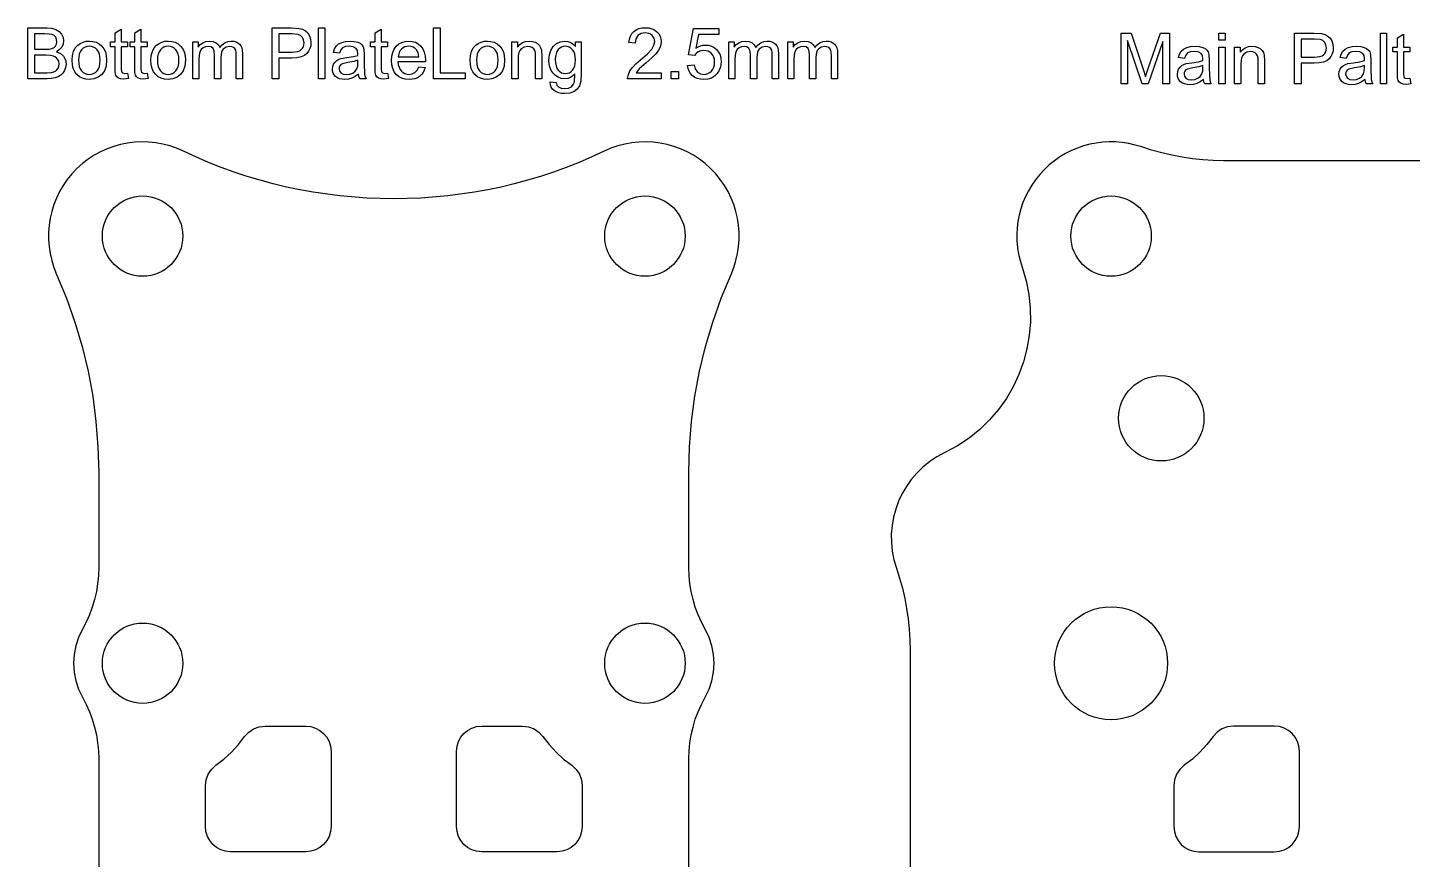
# Model space of a CAD drawing. Header units: metres. Extents: x 0 to 206, y 0 to 112.
# Drawn here: x 0 to 55.1, y 77.4 to 110.5 of the extents above; entities that cross this region are included whole.
import ezdxf

# ---------------------------------------------------------------- set-up
doc = ezdxf.new("R2010")
doc.units = ezdxf.units.M

msp = doc.modelspace()

# ---------------------------------------------------------------- linework, layer by layer
at = {"layer": '7', "linetype": 'CONTINUOUS'}
for points in [[(0, 108.4744), (0, 110.4948), (0.758, 110.4948), (0.9619, 110.48), (1.1254, 110.4346), (1.2529, 110.3565), (1.3489, 110.2438), (1.4079, 110.1144), (1.4277, 109.978), (1.4102, 109.8519), (1.3575, 109.7341), (1.2688, 109.6303), (1.1452, 109.5494), (1.3077, 109.4767), (1.4272, 109.3657), (1.501, 109.2238), (1.5256, 109.0585), (1.5107, 108.922), (1.4661, 108.7957), (1.3991, 108.6879), (1.3176, 108.608), (1.2185, 108.5502), (1.097, 108.5075), (0.9482, 108.4827), (0.7704, 108.4744), (0, 108.4744), (0, 108.4744)], [(0.2674, 109.6459), (0.7042, 109.6459), (0.8558, 109.6519), (0.959, 109.6697), (1.0492, 109.7104), (1.1134, 109.7699), (1.1518, 109.8485), (1.1645, 109.9463), (1.1525, 110.0398), (1.1163, 110.1227), (1.0576, 110.1876), (0.9785, 110.2274), (0.8571, 110.2491), (0.6711, 110.2564), (0.2674, 110.2564), (0.2674, 109.6459), (0.2674, 109.6459)], [(3.9732, 108.6963), (4.009, 108.4772), (3.8216, 108.4552), (3.7011, 108.4658), (3.6121, 108.498), (3.549, 108.5476), (3.5077, 108.6097), (3.4847, 108.7164), (3.477, 108.8981), (3.477, 109.7451), (3.2951, 109.7451), (3.2951, 109.938), (3.477, 109.938), (3.477, 110.3005), (3.7237, 110.4493), (3.7237, 109.938), (3.9732, 109.938), (3.9732, 109.7451), (3.7237, 109.7451), (3.7237, 108.8843), (3.7349, 108.7606), (3.7522, 108.7277), (3.7802, 108.7046), (3.8643, 108.6867), (3.9732, 108.6963), (3.9732, 108.6963)], [(4.7573, 108.6963), (4.7931, 108.4772), (4.6057, 108.4552), (4.4852, 108.4658), (4.3963, 108.498), (4.3331, 108.5476), (4.2919, 108.6097), (4.2689, 108.7164), (4.2612, 108.8981), (4.2612, 109.7451), (4.0793, 109.7451), (4.0793, 109.938), (4.2612, 109.938), (4.2612, 110.3005), (4.5079, 110.4493), (4.5079, 109.938), (4.7573, 109.938), (4.7573, 109.7451), (4.5079, 109.7451), (4.5079, 108.8843), (4.519, 108.7606), (4.5363, 108.7277), (4.5644, 108.7046), (4.6484, 108.6867), (4.7573, 108.6963), (4.7573, 108.6963)], [(9.7365, 108.4744), (9.7365, 110.4948), (10.4986, 110.4948), (10.806, 110.4762), (10.9435, 110.4395), (11.0569, 110.3795), (11.1476, 110.2952), (11.2171, 110.1856), (11.2633, 110.0533), (11.2786, 109.9105), (11.2684, 109.787), (11.2376, 109.6732), (11.1862, 109.5689), (11.1141, 109.4741), (11.0161, 109.3962), (10.8846, 109.3405), (10.7198, 109.307), (10.522, 109.2958), (10.0039, 109.2958), (10.0039, 108.4744), (9.7365, 108.4744), (9.7365, 108.4744)], [(10.0039, 109.5342), (10.528, 109.5342), (10.748, 109.5584), (10.8303, 109.5885), (10.894, 109.6308), (10.9419, 109.684), (10.9759, 109.7468), (10.9962, 109.8194), (11.003, 109.9022), (10.9872, 110.0205), (10.9401, 110.1189), (10.8653, 110.1941), (10.7701, 110.2384), (10.5207, 110.2564), (10.0039, 110.2564), (10.0039, 109.5342), (10.0039, 109.5342)], [(11.5818, 108.4744), (11.5818, 110.4948), (11.8299, 110.4948), (11.8299, 108.4744), (11.5818, 108.4744), (11.5818, 108.4744)], [(14.3257, 108.6963), (14.3615, 108.4772), (14.1741, 108.4552), (14.0536, 108.4658), (13.9646, 108.498), (13.9015, 108.5476), (13.8602, 108.6097), (13.8372, 108.7164), (13.8295, 108.8981), (13.8295, 109.7451), (13.6476, 109.7451), (13.6476, 109.938), (13.8295, 109.938), (13.8295, 110.3005), (14.0762, 110.4493), (14.0762, 109.938), (14.3257, 109.938), (14.3257, 109.7451), (14.0762, 109.7451), (14.0762, 108.8843), (14.0874, 108.7606), (14.1047, 108.7277), (14.1327, 108.7046), (14.2168, 108.6867), (14.3257, 108.6963), (14.3257, 108.6963)], [(16.1586, 108.4744), (16.1586, 110.4948), (16.4259, 110.4948), (16.4259, 108.7129), (17.421, 108.7129), (17.421, 108.4744), (16.1586, 108.4744), (16.1586, 108.4744)], [(25.2198, 108.7129), (25.2198, 108.4744), (23.8844, 108.4744), (23.8843, 108.4856), (23.9136, 108.6466), (23.9795, 108.7813), (24.0783, 108.9169), (24.2165, 109.0614), (24.4006, 109.2222), (24.6784, 109.4653), (24.8459, 109.6489), (24.9332, 109.8031), (24.9621, 109.9486), (24.9359, 110.0835), (24.8573, 110.1956), (24.8003, 110.2402), (24.7353, 110.2721), (24.5817, 110.2977), (24.4203, 110.2708), (24.3532, 110.2373), (24.2951, 110.1902), (24.2481, 110.1313), (24.2143, 110.0621), (24.1862, 109.8925), (23.9312, 109.9187), (23.9536, 110.0535), (23.9938, 110.1707), (24.0519, 110.2706), (24.1279, 110.3533), (24.2209, 110.4188), (24.3282, 110.4656), (24.4499, 110.4937), (24.5859, 110.5031), (24.7246, 110.493), (24.8476, 110.4629), (24.9552, 110.4125), (25.0475, 110.3418), (25.1217, 110.2562), (25.1747, 110.1611), (25.2064, 110.0564), (25.217, 109.9422), (25.2047, 109.8223), (25.1674, 109.7037), (25.1025, 109.5854), (25.0027, 109.4577), (24.8494, 109.3032), (24.6202, 109.1016), (24.3482, 108.8611), (24.2289, 108.7129), (25.2198, 108.7129), (25.2198, 108.7129)], [(26.2699, 109.0037), (26.5304, 109.0257), (26.5786, 108.8598), (26.6659, 108.7395), (26.7815, 108.6678), (26.919, 108.644), (27.005, 108.6524), (27.0841, 108.6777), (27.1565, 108.7199), (27.2221, 108.7791), (27.2764, 108.852), (27.3152, 108.936), (27.3384, 109.0311), (27.3461, 109.1373), (27.3386, 109.2381), (27.3163, 109.3274), (27.2792, 109.4053), (27.2273, 109.4718), (27.1628, 109.5255), (27.0891, 109.564), (27.0064, 109.5871), (26.9149, 109.5949), (26.8005, 109.5813), (26.6981, 109.5405), (26.613, 109.4786), (26.5469, 109.3992), (26.314, 109.4295), (26.5097, 110.4672), (27.5144, 110.4672), (27.5144, 110.2302), (26.7082, 110.2302), (26.5993, 109.6872), (26.692, 109.7428), (26.7864, 109.7824), (26.883, 109.8061), (26.982, 109.814), (27.1089, 109.8025), (27.2254, 109.7682), (27.3316, 109.7108), (27.4275, 109.6306), (27.5071, 109.5322), (27.564, 109.4209), (27.5981, 109.2966), (27.6095, 109.1594), (27.5995, 109.0274), (27.5696, 108.9044), (27.5198, 108.7904), (27.4499, 108.6851), (27.3439, 108.5778), (27.2202, 108.5012), (27.0786, 108.4553), (26.919, 108.44), (26.7873, 108.4496), (26.6684, 108.4785), (26.5624, 108.5266), (26.4694, 108.5939), (26.3913, 108.6778), (26.332, 108.7741), (26.2916, 108.8827), (26.2699, 109.0037), (26.2699, 109.0037)], [(43.5293, 108.2678), (43.5293, 110.2882), (43.9317, 110.2882), (44.4085, 108.8572), (44.5064, 108.5586), (44.6146, 108.8822), (45.0976, 110.2882), (45.4573, 110.2882), (45.4573, 108.2678), (45.1996, 108.2678), (45.1996, 109.9588), (44.6125, 108.2678), (44.3714, 108.2678), (43.787, 109.9877), (43.787, 108.2678), (43.5293, 108.2678), (43.5293, 108.2678)], [(47.4281, 110.0029), (47.4281, 110.2882), (47.6761, 110.2882), (47.6761, 110.0029), (47.4281, 110.0029), (47.4281, 110.0029)], [(50.4393, 108.2678), (50.4393, 110.2882), (51.2014, 110.2882), (51.5088, 110.2696), (51.6463, 110.2329), (51.7597, 110.1729), (51.8503, 110.0886), (51.9198, 109.979), (51.9661, 109.8467), (51.9814, 109.7038), (51.9711, 109.5803), (51.9404, 109.4666), (51.889, 109.3623), (51.8169, 109.2674), (51.7188, 109.1895), (51.5873, 109.1338), (51.4226, 109.1003), (51.2248, 109.0892), (50.7066, 109.0892), (50.7066, 108.2678), (50.4393, 108.2678), (50.4393, 108.2678)], [(53.8543, 108.2678), (53.8543, 110.2882), (54.1023, 110.2882), (54.1023, 108.2678), (53.8543, 108.2678), (53.8543, 108.2678)], [(1.7695, 109.2062), (1.7836, 109.3959), (1.826, 109.5594), (1.8967, 109.6968), (1.9957, 109.8083), (2.0946, 109.8794), (2.2044, 109.9303), (2.3248, 109.9609), (2.4558, 109.9711), (2.5997, 109.9587), (2.73, 109.9216), (2.8467, 109.8597), (2.9497, 109.7731), (3.0333, 109.6654), (3.093, 109.5386), (3.1288, 109.3929), (3.1408, 109.2282), (3.1198, 108.9742), (3.0563, 108.782), (2.9523, 108.6384), (2.8098, 108.5314), (2.6391, 108.4638), (2.4558, 108.4415), (2.3093, 108.4539), (2.1776, 108.4907), (2.0609, 108.552), (1.9591, 108.6378), (1.8762, 108.7472), (1.817, 108.8785), (1.7814, 109.0316), (1.7695, 109.2062), (1.7695, 109.2062)], [(2.0246, 109.2062), (2.0324, 109.0745), (2.0555, 108.9603), (2.0938, 108.8638), (2.1475, 108.7849), (2.2126, 108.7239), (2.2857, 108.6803), (2.3669, 108.6541), (2.4558, 108.6453), (2.5444, 108.6542), (2.6253, 108.6806), (2.6983, 108.7246), (2.7632, 108.7859), (2.8167, 108.8657), (2.8551, 108.9638), (2.8781, 109.0802), (2.8858, 109.2145), (2.8781, 109.3417), (2.855, 109.4528), (2.8167, 109.5474), (2.7632, 109.6252), (2.6976, 109.6867), (2.6245, 109.7306), (2.5439, 109.757), (2.4558, 109.7658), (2.3669, 109.757), (2.2856, 109.7309), (2.2123, 109.6874), (2.1471, 109.6266), (2.0936, 109.5481), (2.0553, 109.4518), (2.0323, 109.3377), (2.0246, 109.2062), (2.0246, 109.2062)], [(4.9075, 109.2062), (4.9216, 109.3959), (4.964, 109.5594), (5.0347, 109.6968), (5.1337, 109.8083), (5.2326, 109.8794), (5.3424, 109.9303), (5.4628, 109.9609), (5.5938, 109.9711), (5.7377, 109.9587), (5.868, 109.9216), (5.9847, 109.8597), (6.0877, 109.7731), (6.1713, 109.6654), (6.231, 109.5386), (6.2668, 109.3929), (6.2788, 109.2282), (6.2578, 108.9742), (6.1943, 108.782), (6.0903, 108.6384), (5.9478, 108.5314), (5.7771, 108.4638), (5.5938, 108.4415), (5.4473, 108.4539), (5.3156, 108.4907), (5.1989, 108.552), (5.0971, 108.6378), (5.0143, 108.7472), (4.955, 108.8785), (4.9194, 109.0316), (4.9075, 109.2062), (4.9075, 109.2062)], [(5.1627, 109.2062), (5.1704, 109.0745), (5.1935, 108.9603), (5.2318, 108.8638), (5.2855, 108.7849), (5.3506, 108.7239), (5.4237, 108.6803), (5.5049, 108.6541), (5.5938, 108.6453), (5.6824, 108.6542), (5.7633, 108.6806), (5.8363, 108.7246), (5.9012, 108.7859), (5.9547, 108.8657), (5.9931, 108.9638), (6.0161, 109.0802), (6.0238, 109.2145), (6.0161, 109.3417), (5.993, 109.4528), (5.9547, 109.5474), (5.9012, 109.6252), (5.8356, 109.6867), (5.7625, 109.7306), (5.6819, 109.757), (5.5938, 109.7658), (5.5049, 109.757), (5.4236, 109.7309), (5.3503, 109.6874), (5.2851, 109.6266), (5.2316, 109.5481), (5.1933, 109.4518), (5.1703, 109.3377), (5.1627, 109.2062), (5.1627, 109.2062)], [(6.5695, 108.4744), (6.5695, 109.938), (6.7914, 109.938), (6.7914, 109.7327), (6.8713, 109.8296), (6.9743, 109.9057), (7.0966, 109.9548), (7.2352, 109.9711), (7.3835, 109.9542), (7.5022, 109.9031), (7.5906, 109.8223), (7.6486, 109.7148), (7.742, 109.8271), (7.8485, 109.9072), (7.9684, 109.9551), (8.1019, 109.9711), (8.2038, 109.9635), (8.2935, 109.9409), (8.3709, 109.9031), (8.436, 109.8502), (8.487, 109.7822), (8.5235, 109.6977), (8.5454, 109.5966), (8.5527, 109.4791), (8.5527, 108.4744), (8.306, 108.4744), (8.306, 109.3964), (8.3001, 109.5234), (8.2826, 109.61), (8.2472, 109.6709), (8.1939, 109.7167), (8.1256, 109.7456), (8.0455, 109.7558), (7.9038, 109.7303), (7.7887, 109.6533), (7.7444, 109.5943), (7.7127, 109.5197), (7.6872, 109.3248), (7.6872, 108.4744), (7.4391, 108.4744), (7.4389, 109.4254), (7.4238, 109.5701), (7.3786, 109.6735), (7.299, 109.7355), (7.1801, 109.7561), (7.0792, 109.7424), (6.9871, 109.701), (6.9094, 109.6322), (6.8574, 109.5398), (6.8278, 109.4106), (6.8179, 109.2338), (6.8176, 108.4744), (6.5695, 108.4744), (6.5695, 108.4744)], [(13.1694, 108.655), (13.034, 108.5548), (12.9047, 108.49), (12.7712, 108.4535), (12.6306, 108.4414), (12.5167, 108.4487), (12.4172, 108.4706), (12.3317, 108.5072), (12.2599, 108.5586), (12.2032, 108.6214), (12.1627, 108.6925), (12.1384, 108.7718), (12.1303, 108.8594), (12.1426, 108.9626), (12.1799, 109.056), (12.2357, 109.1366), (12.3078, 109.1998), (12.3918, 109.2467), (12.486, 109.28), (12.7065, 109.317), (12.9669, 109.3568), (13.1487, 109.4033), (13.1501, 109.4681), (13.1326, 109.5971), (13.0799, 109.6818), (12.9622, 109.7448), (12.7973, 109.7658), (12.6481, 109.7511), (12.5399, 109.7036), (12.4649, 109.6175), (12.4156, 109.4874), (12.173, 109.5204), (12.2168, 109.6619), (12.2812, 109.7718), (12.3746, 109.8565), (12.5008, 109.9191), (12.6552, 109.9578), (12.8332, 109.9711), (13.0017, 109.9601), (13.1377, 109.927), (13.2332, 109.8813), (13.3045, 109.8218), (13.3547, 109.7449), (13.3872, 109.6472), (13.3996, 109.4185), (13.3996, 109.0877), (13.4161, 108.6495), (13.4388, 108.5604), (13.4781, 108.4744), (13.219, 108.4744), (13.187, 108.558), (13.1694, 108.655), (13.1694, 108.655)], [(15.5701, 108.9458), (15.8265, 108.9141), (15.7902, 108.8087), (15.7406, 108.7154), (15.6778, 108.6342), (15.6018, 108.5654), (15.5145, 108.5112), (15.4154, 108.4725), (15.3048, 108.4492), (15.1829, 108.4415), (15.031, 108.4539), (14.8956, 108.491), (14.7769, 108.5526), (14.6748, 108.6389), (14.592, 108.7481), (14.5328, 108.877), (14.4974, 109.0256), (14.4855, 109.1938), (14.4974, 109.3681), (14.533, 109.5216), (14.5924, 109.6545), (14.6757, 109.7671), (14.7778, 109.8566), (14.894, 109.9203), (15.0246, 109.9584), (15.1701, 109.9711), (15.3098, 109.9586), (15.4361, 109.9211), (15.5491, 109.8587), (15.6486, 109.7712), (15.7307, 109.6601), (15.7888, 109.5289), (15.8234, 109.3763), (15.8348, 109.2008), (15.8333, 109.1428), (14.7419, 109.1428), (14.7558, 109.0292), (14.7832, 108.9297), (14.824, 108.8445), (14.8782, 108.7734), (14.9431, 108.7174), (15.0157, 108.6774), (15.0961, 108.6534), (15.1842, 108.6453), (15.3109, 108.6632), (15.4172, 108.7169), (15.504, 108.8102), (15.5701, 108.9458), (15.5701, 108.9458)], [(14.7556, 109.3468), (15.5729, 109.3468), (15.541, 109.508), (15.4792, 109.6238), (15.4156, 109.6863), (15.3431, 109.7311), (15.2617, 109.7581), (15.1718, 109.7671), (15.09, 109.76), (15.015, 109.7387), (14.9466, 109.7031), (14.8848, 109.6532), (14.8328, 109.5912), (14.794, 109.5195), (14.7556, 109.3468), (14.7556, 109.3468)], [(17.6153, 109.2062), (17.6294, 109.3959), (17.6718, 109.5594), (17.7425, 109.6968), (17.8415, 109.8083), (17.9403, 109.8794), (18.0501, 109.9303), (18.1706, 109.9609), (18.3016, 109.9711), (18.4455, 109.9587), (18.5758, 109.9216), (18.6924, 109.8597), (18.7955, 109.7731), (18.879, 109.6654), (18.9387, 109.5386), (18.9746, 109.3929), (18.9865, 109.2282), (18.9655, 108.9742), (18.902, 108.782), (18.7981, 108.6384), (18.6555, 108.5314), (18.4849, 108.4638), (18.3016, 108.4415), (18.155, 108.4539), (18.0234, 108.4907), (17.9066, 108.552), (17.8048, 108.6378), (17.722, 108.7472), (17.6628, 108.8785), (17.6271, 109.0316), (17.6153, 109.2062), (17.6153, 109.2062)], [(17.8704, 109.2062), (17.8781, 109.0745), (17.9012, 108.9603), (17.9396, 108.8638), (17.9933, 108.7849), (18.0583, 108.7239), (18.1315, 108.6803), (18.2126, 108.6541), (18.3016, 108.6453), (18.3901, 108.6542), (18.471, 108.6806), (18.544, 108.7246), (18.6089, 108.7859), (18.6625, 108.8657), (18.7008, 108.9638), (18.7239, 109.0802), (18.7316, 109.2145), (18.7238, 109.3417), (18.7008, 109.4528), (18.6624, 109.5474), (18.6089, 109.6252), (18.5433, 109.6867), (18.4702, 109.7306), (18.3896, 109.757), (18.3016, 109.7658), (18.2126, 109.757), (18.1314, 109.7309), (18.0581, 109.6874), (17.9929, 109.6266), (17.9393, 109.5481), (17.901, 109.4518), (17.878, 109.3377), (17.8704, 109.2062), (17.8704, 109.2062)], [(19.2773, 108.4744), (19.2773, 109.938), (19.5006, 109.938), (19.5006, 109.7299), (19.5899, 109.8354), (19.6974, 109.9107), (19.8229, 109.9558), (19.9664, 109.9707), (20.093, 109.9586), (20.2076, 109.9241), (20.3038, 109.87), (20.3757, 109.7988), (20.4217, 109.7164), (20.4527, 109.6155), (20.4666, 109.3744), (20.4666, 108.4744), (20.2186, 108.4744), (20.2186, 109.3647), (20.2114, 109.4969), (20.1898, 109.5908), (20.1496, 109.6591), (20.0879, 109.711), (20.0068, 109.7449), (19.9129, 109.7561), (19.7656, 109.7311), (19.6407, 109.656), (19.5902, 109.5941), (19.5542, 109.5097), (19.5326, 109.4029), (19.5254, 109.2738), (19.5254, 108.4744), (19.2773, 108.4744), (19.2773, 108.4744)], [(20.8015, 108.3532), (21.0427, 108.3173), (21.0709, 108.222), (21.1271, 108.1553), (21.2364, 108.1034), (21.3789, 108.086), (21.5313, 108.1032), (21.6449, 108.1547), (21.7234, 108.2374), (21.7717, 108.3477), (21.7898, 108.6264), (21.7896, 108.666), (21.7032, 108.5822), (21.607, 108.5223), (21.5011, 108.4864), (21.3853, 108.4744), (21.2427, 108.4881), (21.1171, 108.5289), (21.0086, 108.5969), (20.9172, 108.6921), (20.845, 108.8061), (20.7933, 108.9313), (20.7623, 109.0675), (20.7519, 109.2145), (20.7708, 109.4169), (20.8273, 109.6005), (20.9208, 109.7579), (21.0479, 109.8751), (21.2033, 109.9471), (21.3858, 109.9711), (21.5096, 109.9579), (21.6222, 109.9185), (21.7234, 109.8531), (21.8131, 109.7616), (21.8131, 109.938), (22.0418, 109.938), (22.0418, 108.6729), (22.0243, 108.3815), (21.9721, 108.1882), (21.8826, 108.0606), (21.7524, 107.9632), (21.5839, 107.9012), (21.3803, 107.8805), (21.2552, 107.8878), (21.1431, 107.9097), (21.0438, 107.9462), (20.9572, 107.9975), (20.889, 108.0614), (20.8403, 108.1392), (20.811, 108.231), (20.8013, 108.3367), (20.8015, 108.3532), (20.8015, 108.3532)], [(21.0068, 109.2324), (21.014, 109.0986), (21.0355, 108.9838), (21.0713, 108.8882), (21.1212, 108.8121), (21.1817, 108.7544), (21.2498, 108.713), (21.3253, 108.6881), (21.4079, 108.6798), (21.4897, 108.688), (21.5646, 108.7126), (21.6327, 108.7536), (21.694, 108.8112), (21.7449, 108.8864), (21.7812, 108.9803), (21.8029, 109.0929), (21.8101, 109.2242), (21.8026, 109.3502), (21.7803, 109.4597), (21.7432, 109.5526), (21.6912, 109.6288), (21.6284, 109.6887), (21.5595, 109.7315), (21.4846, 109.7571), (21.4037, 109.7656), (21.3242, 109.7571), (21.2507, 109.7318), (21.1835, 109.6897), (21.1224, 109.6308), (21.0719, 109.5556), (21.0357, 109.4642), (21.0141, 109.3564), (21.0068, 109.2324), (21.0068, 109.2324)], [(27.9085, 108.4744), (27.9085, 109.938), (28.1304, 109.938), (28.1304, 109.7327), (28.2102, 109.8296), (28.3132, 109.9057), (28.4355, 109.9548), (28.5742, 109.9711), (28.7225, 109.9542), (28.8412, 109.9031), (28.9296, 109.8223), (28.9876, 109.7148), (29.081, 109.8271), (29.1875, 109.9072), (29.3074, 109.9551), (29.4409, 109.9711), (29.5428, 109.9635), (29.6325, 109.9409), (29.7098, 109.9031), (29.7749, 109.8502), (29.826, 109.7822), (29.8625, 109.6977), (29.8844, 109.5966), (29.8917, 109.4791), (29.8917, 108.4744), (29.645, 108.4744), (29.645, 109.3964), (29.6391, 109.5234), (29.6215, 109.61), (29.5862, 109.6709), (29.5328, 109.7167), (29.4646, 109.7456), (29.3845, 109.7558), (29.2428, 109.7303), (29.1277, 109.6533), (29.0834, 109.5943), (29.0517, 109.5197), (29.0262, 109.3248), (29.0262, 108.4744), (28.7781, 108.4744), (28.7778, 109.4254), (28.7628, 109.5701), (28.7176, 109.6735), (28.6379, 109.7355), (28.519, 109.7561), (28.4182, 109.7424), (28.3261, 109.701), (28.2484, 109.6322), (28.1964, 109.5398), (28.1668, 109.4106), (28.1569, 109.2338), (28.1566, 108.4744), (27.9085, 108.4744), (27.9085, 108.4744)], [(30.2596, 108.4744), (30.2596, 109.938), (30.4815, 109.938), (30.4815, 109.7327), (30.5613, 109.8296), (30.6643, 109.9057), (30.7866, 109.9548), (30.9253, 109.9711), (31.0736, 109.9542), (31.1923, 109.9031), (31.2807, 109.8223), (31.3387, 109.7148), (31.4321, 109.8271), (31.5386, 109.9072), (31.6585, 109.9551), (31.7919, 109.9711), (31.8939, 109.9635), (31.9836, 109.9409), (32.0609, 109.9031), (32.126, 109.8502), (32.1771, 109.7822), (32.2136, 109.6977), (32.2355, 109.5966), (32.2427, 109.4791), (32.2427, 108.4744), (31.9961, 108.4744), (31.9961, 109.3964), (31.9901, 109.5234), (31.9726, 109.61), (31.9373, 109.6709), (31.8839, 109.7167), (31.8157, 109.7456), (31.7356, 109.7558), (31.5939, 109.7303), (31.4787, 109.6533), (31.4345, 109.5943), (31.4028, 109.5197), (31.3773, 109.3248), (31.3773, 108.4744), (31.1292, 108.4744), (31.1289, 109.4254), (31.1138, 109.5701), (31.0687, 109.6735), (30.989, 109.7355), (30.8701, 109.7561), (30.7693, 109.7424), (30.6772, 109.701), (30.5995, 109.6322), (30.5475, 109.5398), (30.5179, 109.4106), (30.508, 109.2338), (30.5077, 108.4744), (30.2596, 108.4744), (30.2596, 108.4744)], [(46.812, 108.4483), (46.6766, 108.3482), (46.5473, 108.2833), (46.4138, 108.2469), (46.2732, 108.2347), (46.1593, 108.242), (46.0598, 108.2639), (45.9743, 108.3006), (45.9025, 108.352), (45.8458, 108.4148), (45.8053, 108.4859), (45.781, 108.5652), (45.7729, 108.6527), (45.7852, 108.756), (45.8225, 108.8494), (45.8783, 108.93), (45.9504, 108.9932), (46.0344, 109.04), (46.1286, 109.0734), (46.3491, 109.1104), (46.6095, 109.1501), (46.7914, 109.1967), (46.7927, 109.2614), (46.7752, 109.3905), (46.7225, 109.4752), (46.6048, 109.5382), (46.4399, 109.5591), (46.2907, 109.5445), (46.1825, 109.497), (46.1075, 109.4109), (46.0582, 109.2807), (45.8156, 109.3138), (45.8594, 109.4552), (45.9238, 109.5652), (46.0172, 109.6499), (46.1434, 109.7124), (46.2978, 109.7512), (46.4758, 109.7645), (46.6444, 109.7534), (46.7803, 109.7204), (46.8758, 109.6746), (46.9471, 109.6151), (46.9974, 109.5383), (47.0298, 109.4406), (47.0422, 109.2118), (47.0422, 108.8811), (47.0587, 108.4428), (47.0815, 108.3538), (47.1207, 108.2678), (46.8616, 108.2678), (46.8296, 108.3514), (46.812, 108.4483), (46.812, 108.4483)], [(47.4281, 108.2678), (47.4281, 109.7314), (47.6761, 109.7314), (47.6761, 108.2678), (47.4281, 108.2678), (47.4281, 108.2678)], [(48.0537, 108.2678), (48.0537, 109.7314), (48.277, 109.7314), (48.277, 109.5233), (48.3664, 109.6287), (48.4738, 109.704), (48.5993, 109.7492), (48.7428, 109.7641), (48.8694, 109.7519), (48.984, 109.7175), (49.0803, 109.6634), (49.1521, 109.5922), (49.1981, 109.5098), (49.2291, 109.4089), (49.243, 109.1677), (49.243, 108.2678), (48.995, 108.2678), (48.995, 109.1581), (48.9878, 109.2902), (48.9662, 109.3842), (48.926, 109.4524), (48.8643, 109.5044), (48.7833, 109.5383), (48.6893, 109.5495), (48.542, 109.5245), (48.4171, 109.4494), (48.3667, 109.3875), (48.3306, 109.3031), (48.309, 109.1963), (48.3018, 109.0671), (48.3018, 108.2678), (48.0537, 108.2678), (48.0537, 108.2678)], [(50.7066, 109.3276), (51.2308, 109.3276), (51.4508, 109.3517), (51.533, 109.3819), (51.5968, 109.4242), (51.6446, 109.4774), (51.6787, 109.5401), (51.699, 109.6128), (51.7058, 109.6956), (51.69, 109.8139), (51.6429, 109.9123), (51.5681, 109.9874), (51.4728, 110.0318), (51.2234, 110.0497), (50.7066, 110.0497), (50.7066, 109.3276), (50.7066, 109.3276)], [(53.2451, 108.4483), (53.1097, 108.3482), (52.9804, 108.2833), (52.8469, 108.2469), (52.7063, 108.2347), (52.5924, 108.242), (52.4929, 108.2639), (52.4074, 108.3006), (52.3357, 108.352), (52.2789, 108.4148), (52.2384, 108.4859), (52.2141, 108.5652), (52.206, 108.6527), (52.2184, 108.756), (52.2556, 108.8494), (52.3114, 108.93), (52.3835, 108.9932), (52.4675, 109.04), (52.5618, 109.0734), (52.7822, 109.1104), (53.0426, 109.1501), (53.2245, 109.1967), (53.2258, 109.2614), (53.2083, 109.3905), (53.1556, 109.4752), (53.0379, 109.5382), (52.873, 109.5591), (52.7238, 109.5445), (52.6156, 109.497), (52.5406, 109.4109), (52.4913, 109.2807), (52.2488, 109.3138), (52.2926, 109.4552), (52.357, 109.5652), (52.4504, 109.6499), (52.5765, 109.7124), (52.7309, 109.7512), (52.9089, 109.7645), (53.0775, 109.7534), (53.2134, 109.7204), (53.3089, 109.6746), (53.3802, 109.6151), (53.4305, 109.5383), (53.4629, 109.4406), (53.4753, 109.2118), (53.4753, 108.8811), (53.4918, 108.4428), (53.5146, 108.3538), (53.5538, 108.2678), (53.2948, 108.2678), (53.2627, 108.3514), (53.2451, 108.4483), (53.2451, 108.4483)], [(55.0284, 108.4897), (55.0643, 108.2706), (54.8768, 108.2485), (54.7564, 108.2592), (54.6674, 108.2913), (54.6043, 108.3409), (54.563, 108.403), (54.54, 108.5098), (54.5323, 108.6915), (54.5323, 109.5385), (54.3504, 109.5385), (54.3504, 109.7314), (54.5323, 109.7314), (54.5323, 110.0938), (54.779, 110.2427), (54.779, 109.7314), (55.0284, 109.7314), (55.0284, 109.5385), (54.779, 109.5385), (54.779, 108.6777), (54.7902, 108.554), (54.8075, 108.521), (54.8355, 108.498), (54.9196, 108.48), (55.0284, 108.4897), (55.0284, 108.4897)], [(0.2674, 108.7129), (0.779, 108.7129), (0.9524, 108.7219), (1.039, 108.7447), (1.1089, 108.7792), (1.1645, 108.8271), (1.2079, 108.8897), (1.2384, 108.9699), (1.2486, 109.0602), (1.2343, 109.1659), (1.1914, 109.2563), (1.1241, 109.3263), (1.0307, 109.3731), (0.9034, 109.3993), (0.7345, 109.4074), (0.2674, 109.4074), (0.2674, 108.7129), (0.2674, 108.7129)], [(13.1487, 109.209), (12.9832, 109.1586), (12.7436, 109.1149), (12.5272, 109.0657), (12.4719, 109.0325), (12.4294, 108.9844), (12.4035, 108.9295), (12.3949, 108.8663), (12.4138, 108.7758), (12.4703, 108.7014), (12.5626, 108.6521), (12.6898, 108.6357), (12.8249, 108.6514), (12.9443, 108.6986), (13.0424, 108.7735), (13.1086, 108.87), (13.1385, 108.9744), (13.1486, 109.118), (13.1487, 109.209), (13.1487, 109.209)], [(25.625, 108.4744), (25.625, 108.757), (25.9075, 108.757), (25.9075, 108.4744), (25.625, 108.4744), (25.625, 108.4744)], [(46.7914, 109.0024), (46.6258, 108.952), (46.3862, 108.9083), (46.1698, 108.8591), (46.1145, 108.8258), (46.072, 108.7777), (46.0461, 108.7229), (46.0375, 108.6597), (46.0564, 108.5692), (46.1129, 108.4948), (46.2052, 108.4455), (46.3324, 108.4291), (46.4675, 108.4448), (46.5869, 108.4919), (46.685, 108.5669), (46.7512, 108.6634), (46.7811, 108.7677), (46.7912, 108.9114), (46.7914, 109.0024), (46.7914, 109.0024)], [(53.2245, 109.0024), (53.0589, 108.952), (52.8194, 108.9083), (52.6029, 108.8591), (52.5476, 108.8258), (52.5051, 108.7777), (52.4792, 108.7229), (52.4706, 108.6597), (52.4895, 108.5692), (52.5461, 108.4948), (52.6383, 108.4455), (52.7656, 108.4291), (52.9007, 108.4448), (53.02, 108.4919), (53.1181, 108.5669), (53.1843, 108.6634), (53.2142, 108.7677), (53.2243, 108.9114), (53.2245, 109.0024), (53.2245, 109.0024)], [(26.3258, 69.0182), (26.3258, 81.4024), (26.3362, 81.7243), (26.3671, 82.044), (26.4184, 82.3603), (26.4898, 82.6724), (26.581, 82.9793), (26.6918, 83.28), (26.8218, 83.5736), (26.971, 83.8591), (27.1262, 84.1816), (27.2371, 84.5172), (27.3036, 84.8616), (27.3258, 85.2103), (27.3036, 85.559), (27.2371, 85.9034), (27.1262, 86.239), (26.971, 86.5615), (26.8218, 86.847), (26.6918, 87.1406), (26.581, 87.4413), (26.4898, 87.7482), (26.4184, 88.0603), (26.3671, 88.3766), (26.3362, 88.6963), (26.3258, 89.0182), (26.3258, 92.802), (26.3525, 93.8187), (26.4323, 94.8306), (26.5647, 95.8355), (26.7494, 96.8315), (26.9859, 97.8165), (27.2737, 98.7884), (27.6124, 99.7453), (28.0016, 100.6849), (28.1102, 100.9568), (28.1965, 101.2334), (28.2607, 101.5132), (28.303, 101.7951), (28.3237, 102.0779), (28.3229, 102.3605), (28.301, 102.6414), (28.2582, 102.9196), (28.1946, 103.1938), (28.1106, 103.4628), (28.0064, 103.7253), (27.8821, 103.9802), (27.7381, 104.2263), (27.5746, 104.4623), (27.3917, 104.6869), (27.1898, 104.8991), (26.9721, 105.0949), (26.7424, 105.2713), (26.5019, 105.4281), (26.2519, 105.5652), (25.9936, 105.6822), (25.7282, 105.779), (25.4569, 105.8554), (25.181, 105.9112), (24.9018, 105.9462), (24.6203, 105.9602), (24.3379, 105.9529), (24.0558, 105.9243), (23.7751, 105.8741), (23.4972, 105.802), (23.2233, 105.708), (22.9545, 105.5917), (22.4554, 105.361), (21.9516, 105.1452), (21.4433, 104.9443), (20.9309, 104.7583), (20.4147, 104.5872), (19.895, 104.4309), (19.3722, 104.2896), (18.8464, 104.1631), (18.3182, 104.0515), (17.7877, 103.9547), (16.7213, 103.8059), (15.6498, 103.7166), (14.5758, 103.6869), (13.5018, 103.7166), (12.4304, 103.8059), (11.364, 103.9547), (10.8335, 104.0515), (10.3052, 104.1631), (9.7795, 104.2896), (9.2566, 104.4309), (8.7369, 104.5872), (8.2207, 104.7583), (7.7083, 104.9443), (7.2001, 105.1452), (6.6962, 105.361), (6.1972, 105.5917), (5.9284, 105.708), (5.6544, 105.802), (5.3765, 105.8741), (5.0959, 105.9243), (4.8137, 105.9529), (4.5313, 105.9602), (4.2499, 105.9462), (3.9706, 105.9112), (3.6947, 105.8554), (3.4235, 105.779), (3.1581, 105.6822), (2.8998, 105.5652), (2.6497, 105.4281), (2.4093, 105.2713), (2.1795, 105.0949), (1.9618, 104.8991), (1.7599, 104.6869), (1.5771, 104.4623), (1.4135, 104.2263), (1.2695, 103.9802), (1.1453, 103.7253), (1.041, 103.4628), (0.957, 103.1938), (0.8935, 102.9196), (0.8506, 102.6414), (0.8287, 102.3605), (0.828, 102.0779), (0.8486, 101.7951), (0.891, 101.5132), (0.9551, 101.2334), (1.0414, 100.9568), (1.1501, 100.6849), (1.5393, 99.7453), (1.878, 98.7884), (2.1658, 97.8165), (2.4022, 96.8315), (2.5869, 95.8355), (2.7193, 94.8306), (2.7991, 93.8187), (2.8258, 92.802), (2.8258, 89.0182), (2.8155, 88.6963), (2.7845, 88.3766), (2.7332, 88.0603), (2.6618, 87.7482), (2.5706, 87.4413), (2.4599, 87.1406), (2.3298, 86.847), (2.1807, 86.5615), (2.0254, 86.239), (1.9145, 85.9034), (1.848, 85.559), (1.8258, 85.2103), (1.848, 84.8616), (1.9145, 84.5172), (2.0254, 84.1816), (2.1807, 83.8591), (2.3298, 83.5736), (2.4599, 83.28), (2.5706, 82.9793), (2.6618, 82.6724), (2.7332, 82.3603), (2.7845, 82.044), (2.8155, 81.7243), (2.8258, 81.4024), (2.8258, 69.0182)], [(58.6527, 105.2103), (47.6109, 105.2103), (47.1957, 105.219), (46.7817, 105.2448), (46.3694, 105.2877), (45.9595, 105.3476), (45.5524, 105.4245), (45.1486, 105.5182), (44.7488, 105.6287), (44.3534, 105.7558), (44.0972, 105.834), (43.8385, 105.8932), (43.5782, 105.9338), (43.3173, 105.9559), (43.0566, 105.9597), (42.7972, 105.9454), (42.5399, 105.9134), (42.2857, 105.8637), (42.0356, 105.7966), (41.7904, 105.7123), (41.5511, 105.611), (41.3186, 105.493), (41.094, 105.3585), (40.878, 105.2076), (40.6717, 105.0407), (40.476, 104.8578), (40.2938, 104.6615), (40.1275, 104.4547), (39.9773, 104.2383), (39.8435, 104.0132), (39.7262, 103.7804), (39.6257, 103.5408), (39.5422, 103.2953), (39.4758, 103.045), (39.4269, 102.7906), (39.3957, 102.5332), (39.3822, 102.2738), (39.3869, 102.0131), (39.4097, 101.7523), (39.4511, 101.4921), (39.5112, 101.2336), (39.5902, 100.9777), (39.7515, 100.4336), (39.8595, 99.8858), (39.9155, 99.3374), (39.9209, 98.7917), (39.8769, 98.2517), (39.785, 97.7206), (39.6463, 97.2015), (39.4622, 96.6977), (39.2341, 96.2122), (38.9631, 95.7482), (38.6508, 95.3089), (38.2983, 94.8975), (37.907, 94.517), (37.4782, 94.1707), (37.0131, 93.8616), (36.5133, 93.593), (36.2015, 93.4256), (35.9115, 93.233), (35.6439, 93.0171), (35.3997, 92.78), (35.1796, 92.5236), (34.9845, 92.2498), (34.8152, 91.9607), (34.6724, 91.6581), (34.5571, 91.344), (34.47, 91.0204), (34.412, 90.6893), (34.3838, 90.3526), (34.3864, 90.0122), (34.4204, 89.6701), (34.4868, 89.3283), (34.5863, 88.9888), (34.7135, 88.5933), (34.8239, 88.1935), (34.9176, 87.7898), (34.9945, 87.3827), (35.0544, 86.9727), (35.0974, 86.5605), (35.1232, 86.1465), (35.1318, 85.7312), (35.1318, 64.6895)], [(6.1758, 102.2103), (6.1676, 102.0467), (6.1433, 101.8878), (6.1039, 101.7345), (6.0501, 101.5875), (5.9827, 101.4476), (5.9026, 101.3157), (5.7072, 101.0789), (5.4704, 100.8835), (5.3385, 100.8034), (5.1986, 100.736), (5.0516, 100.6822), (4.8983, 100.6428), (4.7394, 100.6186), (4.5758, 100.6103), (4.4122, 100.6186), (4.2533, 100.6428), (4.1, 100.6822), (3.953, 100.736), (3.8131, 100.8034), (3.6812, 100.8835), (3.4444, 101.0789), (3.2491, 101.3157), (3.1689, 101.4476), (3.1015, 101.5875), (3.0477, 101.7345), (3.0083, 101.8878), (2.9841, 102.0467), (2.9758, 102.2103), (2.9841, 102.3739), (3.0083, 102.5328), (3.0477, 102.6861), (3.1015, 102.8331), (3.1689, 102.973), (3.2491, 103.1049), (3.4444, 103.3417), (3.6812, 103.5371), (3.8131, 103.6172), (3.953, 103.6846), (4.1, 103.7384), (4.2533, 103.7778), (4.4122, 103.802), (4.5758, 103.8103), (4.7394, 103.802), (4.8983, 103.7778), (5.0516, 103.7384), (5.1986, 103.6846), (5.3385, 103.6172), (5.4704, 103.5371), (5.7072, 103.3417), (5.9026, 103.1049), (5.9827, 102.973), (6.0501, 102.8331), (6.1039, 102.6861), (6.1433, 102.5328), (6.1676, 102.3739), (6.1758, 102.2103), (6.1758, 102.2103)], [(26.1758, 102.2103), (26.1676, 102.0467), (26.1433, 101.8878), (26.1039, 101.7345), (26.0501, 101.5875), (25.9827, 101.4476), (25.9026, 101.3157), (25.7072, 101.0789), (25.4704, 100.8835), (25.3385, 100.8034), (25.1987, 100.736), (25.0516, 100.6822), (24.8983, 100.6428), (24.7394, 100.6186), (24.5758, 100.6103), (24.4122, 100.6186), (24.2533, 100.6428), (24.1, 100.6822), (23.953, 100.736), (23.8131, 100.8034), (23.6812, 100.8835), (23.4444, 101.0789), (23.2491, 101.3157), (23.1689, 101.4476), (23.1015, 101.5875), (23.0477, 101.7345), (23.0083, 101.8878), (22.9841, 102.0467), (22.9758, 102.2103), (22.9841, 102.3739), (23.0083, 102.5328), (23.0477, 102.6861), (23.1015, 102.8331), (23.1689, 102.973), (23.2491, 103.1049), (23.4444, 103.3417), (23.6812, 103.5371), (23.8131, 103.6172), (23.953, 103.6846), (24.1, 103.7384), (24.2533, 103.7778), (24.4122, 103.802), (24.5758, 103.8103), (24.7394, 103.802), (24.8983, 103.7778), (25.0516, 103.7384), (25.1987, 103.6846), (25.3385, 103.6172), (25.4704, 103.5371), (25.7072, 103.3417), (25.9026, 103.1049), (25.9827, 102.973), (26.0501, 102.8331), (26.1039, 102.6861), (26.1433, 102.5328), (26.1676, 102.3739), (26.1758, 102.2103), (26.1758, 102.2103)], [(44.7318, 102.2103), (44.7235, 102.0467), (44.6993, 101.8878), (44.6599, 101.7345), (44.6061, 101.5875), (44.5387, 101.4476), (44.4586, 101.3157), (44.2632, 101.0789), (44.0264, 100.8836), (43.8945, 100.8034), (43.7546, 100.7361), (43.6076, 100.6823), (43.4543, 100.6428), (43.2954, 100.6186), (43.1318, 100.6103), (42.9682, 100.6186), (42.8093, 100.6428), (42.656, 100.6823), (42.509, 100.7361), (42.3691, 100.8034), (42.2372, 100.8836), (42.0004, 101.0789), (41.805, 101.3157), (41.7249, 101.4476), (41.6575, 101.5875), (41.6037, 101.7345), (41.5643, 101.8878), (41.5401, 102.0467), (41.5318, 102.2103), (41.5401, 102.3739), (41.5643, 102.5328), (41.6037, 102.6861), (41.6575, 102.8332), (41.7249, 102.973), (41.805, 103.1049), (42.0004, 103.3417), (42.2372, 103.5371), (42.3691, 103.6172), (42.509, 103.6846), (42.656, 103.7384), (42.8093, 103.7778), (42.9682, 103.8021), (43.1318, 103.8103), (43.2954, 103.8021), (43.4543, 103.7778), (43.6076, 103.7384), (43.7546, 103.6846), (43.8945, 103.6172), (44.0264, 103.5371), (44.2632, 103.3417), (44.4586, 103.1049), (44.5387, 102.973), (44.6061, 102.8332), (44.6599, 102.6861), (44.6993, 102.5328), (44.7235, 102.3739), (44.7318, 102.2103), (44.7318, 102.2103)], [(46.8318, 94.9603), (46.823, 94.7865), (46.7973, 94.6177), (46.7554, 94.4548), (46.6982, 94.2986), (46.6266, 94.15), (46.5415, 94.0098), (46.4436, 93.8789), (46.3339, 93.7582), (46.2132, 93.6485), (46.0823, 93.5506), (45.9422, 93.4655), (45.7936, 93.3939), (45.6374, 93.3367), (45.4744, 93.2949), (45.3056, 93.2691), (45.1318, 93.2603), (44.958, 93.2691), (44.7892, 93.2949), (44.6262, 93.3367), (44.47, 93.3939), (44.3214, 93.4655), (44.1813, 93.5506), (44.0504, 93.6485), (43.9297, 93.7582), (43.82, 93.8789), (43.7221, 94.0098), (43.637, 94.15), (43.5654, 94.2986), (43.5082, 94.4548), (43.4663, 94.6177), (43.4406, 94.7865), (43.4318, 94.9603), (43.4406, 95.1342), (43.4663, 95.303), (43.5082, 95.4659), (43.5654, 95.6221), (43.637, 95.7707), (43.7221, 95.9109), (43.82, 96.0417), (43.9297, 96.1624), (44.0504, 96.2722), (44.1813, 96.37), (44.3214, 96.4552), (44.47, 96.5267), (44.6262, 96.5839), (44.7892, 96.6258), (44.958, 96.6516), (45.1318, 96.6603), (45.3056, 96.6516), (45.4744, 96.6258), (45.6374, 96.5839), (45.7936, 96.5267), (45.9422, 96.4552), (46.0823, 96.37), (46.2132, 96.2722), (46.3339, 96.1624), (46.4436, 96.0417), (46.5415, 95.9109), (46.6266, 95.7707), (46.6982, 95.6221), (46.7554, 95.4659), (46.7973, 95.303), (46.823, 95.1342), (46.8318, 94.9603), (46.8318, 94.9603)], [(45.3818, 85.2103), (45.3702, 84.9803), (45.3361, 84.7568), (45.2807, 84.5412), (45.205, 84.3345), (45.1103, 84.1378), (44.9976, 83.9523), (44.868, 83.7791), (44.7228, 83.6193), (44.5631, 83.4741), (44.3898, 83.3446), (44.2043, 83.2319), (44.0077, 83.1371), (43.8009, 83.0615), (43.5853, 83.006), (43.3619, 82.9719), (43.1318, 82.9603), (42.9017, 82.9719), (42.6783, 83.006), (42.4627, 83.0615), (42.2559, 83.1371), (42.0593, 83.2319), (41.8737, 83.3446), (41.7005, 83.4741), (41.5408, 83.6193), (41.3955, 83.7791), (41.266, 83.9523), (41.1533, 84.1378), (41.0586, 84.3345), (40.9829, 84.5412), (40.9275, 84.7568), (40.8934, 84.9803), (40.8818, 85.2103), (40.8934, 85.4404), (40.9275, 85.6638), (40.9829, 85.8795), (41.0586, 86.0862), (41.1533, 86.2829), (41.266, 86.4684), (41.3955, 86.6416), (41.5408, 86.8014), (41.7005, 86.9466), (41.8737, 87.0761), (42.0593, 87.1888), (42.2559, 87.2835), (42.4627, 87.3592), (42.6783, 87.4146), (42.9017, 87.4487), (43.1318, 87.4603), (43.3619, 87.4487), (43.5853, 87.4146), (43.8009, 87.3592), (44.0077, 87.2835), (44.2043, 87.1888), (44.3898, 87.0761), (44.5631, 86.9466), (44.7228, 86.8014), (44.868, 86.6416), (44.9976, 86.4684), (45.1103, 86.2829), (45.205, 86.0862), (45.2807, 85.8795), (45.3361, 85.6638), (45.3702, 85.4404), (45.3818, 85.2103), (45.3818, 85.2103)], [(6.1758, 85.2103), (6.1676, 85.0467), (6.1433, 84.8878), (6.1039, 84.7345), (6.0501, 84.5875), (5.9827, 84.4476), (5.9026, 84.3157), (5.7072, 84.0789), (5.4704, 83.8835), (5.3385, 83.8034), (5.1986, 83.736), (5.0516, 83.6822), (4.8983, 83.6428), (4.7394, 83.6186), (4.5758, 83.6103), (4.4122, 83.6186), (4.2533, 83.6428), (4.1, 83.6822), (3.953, 83.736), (3.8131, 83.8034), (3.6812, 83.8835), (3.4444, 84.0789), (3.2491, 84.3157), (3.1689, 84.4476), (3.1015, 84.5875), (3.0477, 84.7345), (3.0083, 84.8878), (2.9841, 85.0467), (2.9758, 85.2103), (2.9841, 85.3739), (3.0083, 85.5328), (3.0477, 85.6861), (3.1015, 85.8331), (3.1689, 85.973), (3.2491, 86.1049), (3.4444, 86.3417), (3.6812, 86.5371), (3.8131, 86.6172), (3.953, 86.6846), (4.1, 86.7384), (4.2533, 86.7778), (4.4122, 86.802), (4.5758, 86.8103), (4.7394, 86.802), (4.8983, 86.7778), (5.0516, 86.7384), (5.1986, 86.6846), (5.3385, 86.6172), (5.4704, 86.5371), (5.7072, 86.3417), (5.9026, 86.1049), (5.9827, 85.973), (6.0501, 85.8331), (6.1039, 85.6861), (6.1433, 85.5328), (6.1676, 85.3739), (6.1758, 85.2103), (6.1758, 85.2103)], [(26.1758, 85.2103), (26.1676, 85.0467), (26.1433, 84.8878), (26.1039, 84.7345), (26.0501, 84.5875), (25.9827, 84.4476), (25.9026, 84.3157), (25.7072, 84.0789), (25.4704, 83.8835), (25.3385, 83.8034), (25.1987, 83.736), (25.0516, 83.6822), (24.8983, 83.6428), (24.7394, 83.6186), (24.5758, 83.6103), (24.4122, 83.6186), (24.2533, 83.6428), (24.1, 83.6822), (23.953, 83.736), (23.8131, 83.8034), (23.6812, 83.8835), (23.4444, 84.0789), (23.2491, 84.3157), (23.1689, 84.4476), (23.1015, 84.5875), (23.0477, 84.7345), (23.0083, 84.8878), (22.9841, 85.0467), (22.9758, 85.2103), (22.9841, 85.3739), (23.0083, 85.5328), (23.0477, 85.6861), (23.1015, 85.8331), (23.1689, 85.973), (23.2491, 86.1049), (23.4444, 86.3417), (23.6812, 86.5371), (23.8131, 86.6172), (23.953, 86.6846), (24.1, 86.7384), (24.2533, 86.7778), (24.4122, 86.802), (24.5758, 86.8103), (24.7394, 86.802), (24.8983, 86.7778), (25.0516, 86.7384), (25.1987, 86.6846), (25.3385, 86.6172), (25.4704, 86.5371), (25.7072, 86.3417), (25.9026, 86.1049), (25.9827, 85.973), (26.0501, 85.8331), (26.1039, 85.6861), (26.1433, 85.5328), (26.1676, 85.3739), (26.1758, 85.2103), (26.1758, 85.2103)], [(11.0758, 82.7103), (11.2774, 82.69), (11.4651, 82.6317), (11.635, 82.5395), (11.7829, 82.4174), (11.9051, 82.2694), (11.9972, 82.0996), (12.0555, 81.9119), (12.0758, 81.7103), (12.0758, 78.7103), (12.0555, 78.5088), (11.9972, 78.321), (11.9051, 78.1512), (11.7829, 78.0032), (11.635, 77.8811), (11.4651, 77.7889), (11.2774, 77.7306), (11.0758, 77.7103), (8.0758, 77.7103), (7.8743, 77.7306), (7.6866, 77.7889), (7.5167, 77.8811), (7.3687, 78.0032), (7.2466, 78.1512), (7.1544, 78.321), (7.0961, 78.5088), (7.0758, 78.7103), (7.0758, 80.3369), (7.1041, 80.5733), (7.1861, 80.7934), (7.317, 80.9883), (7.4925, 81.1491), (7.8129, 81.3996), (8.1114, 81.6748), (8.3865, 81.9733), (8.637, 82.2936), (8.7979, 82.4691), (8.9928, 82.6001), (9.2129, 82.682), (9.4492, 82.7103), (11.0758, 82.7103), (11.0758, 82.7103)], [(22.0758, 78.7103), (22.0555, 78.5088), (21.9972, 78.321), (21.905, 78.1512), (21.7829, 78.0032), (21.635, 77.8811), (21.4651, 77.7889), (21.2774, 77.7306), (21.0758, 77.7103), (18.0758, 77.7103), (17.8743, 77.7306), (17.6866, 77.7889), (17.5167, 77.8811), (17.3687, 78.0032), (17.2466, 78.1512), (17.1544, 78.321), (17.0961, 78.5088), (17.0758, 78.7103), (17.0758, 81.7103), (17.0961, 81.9119), (17.1544, 82.0996), (17.2466, 82.2694), (17.3687, 82.4174), (17.5167, 82.5395), (17.6866, 82.6317), (17.8743, 82.69), (18.0758, 82.7103), (19.7024, 82.7103), (19.9388, 82.682), (20.1589, 82.6001), (20.3538, 82.4691), (20.5147, 82.2936), (20.7651, 81.9733), (21.0403, 81.6748), (21.3388, 81.3996), (21.6592, 81.1491), (21.8346, 80.9883), (21.9656, 80.7934), (22.0475, 80.5733), (22.0758, 80.3369), (22.0758, 78.7103), (22.0758, 78.7103)], [(45.6318, 78.7103), (45.6521, 78.5088), (45.7104, 78.3211), (45.8026, 78.1512), (45.9247, 78.0032), (46.0727, 77.8811), (46.2425, 77.7889), (46.4302, 77.7306), (46.6318, 77.7103), (49.6318, 77.7103), (49.8334, 77.7306), (50.0211, 77.7889), (50.1909, 77.8811), (50.3389, 78.0032), (50.461, 78.1512), (50.5532, 78.3211), (50.6115, 78.5088), (50.6318, 78.7103), (50.6318, 81.7103), (50.6115, 81.9119), (50.5532, 82.0996), (50.461, 82.2695), (50.3389, 82.4174), (50.1909, 82.5396), (50.0211, 82.6318), (49.8334, 82.69), (49.6318, 82.7103), (48.0052, 82.7103), (47.7688, 82.682), (47.5488, 82.6001), (47.3538, 82.4691), (47.193, 82.2937), (46.9425, 81.9733), (46.6673, 81.6748), (46.3688, 81.3996), (46.0485, 81.1492), (45.873, 80.9883), (45.742, 80.7934), (45.6601, 80.5733), (45.6318, 80.3369), (45.6318, 78.7103), (45.6318, 78.7103)]]:
    msp.add_lwpolyline(points, dxfattribs=at)

doc.saveas('drawing.dxf')
